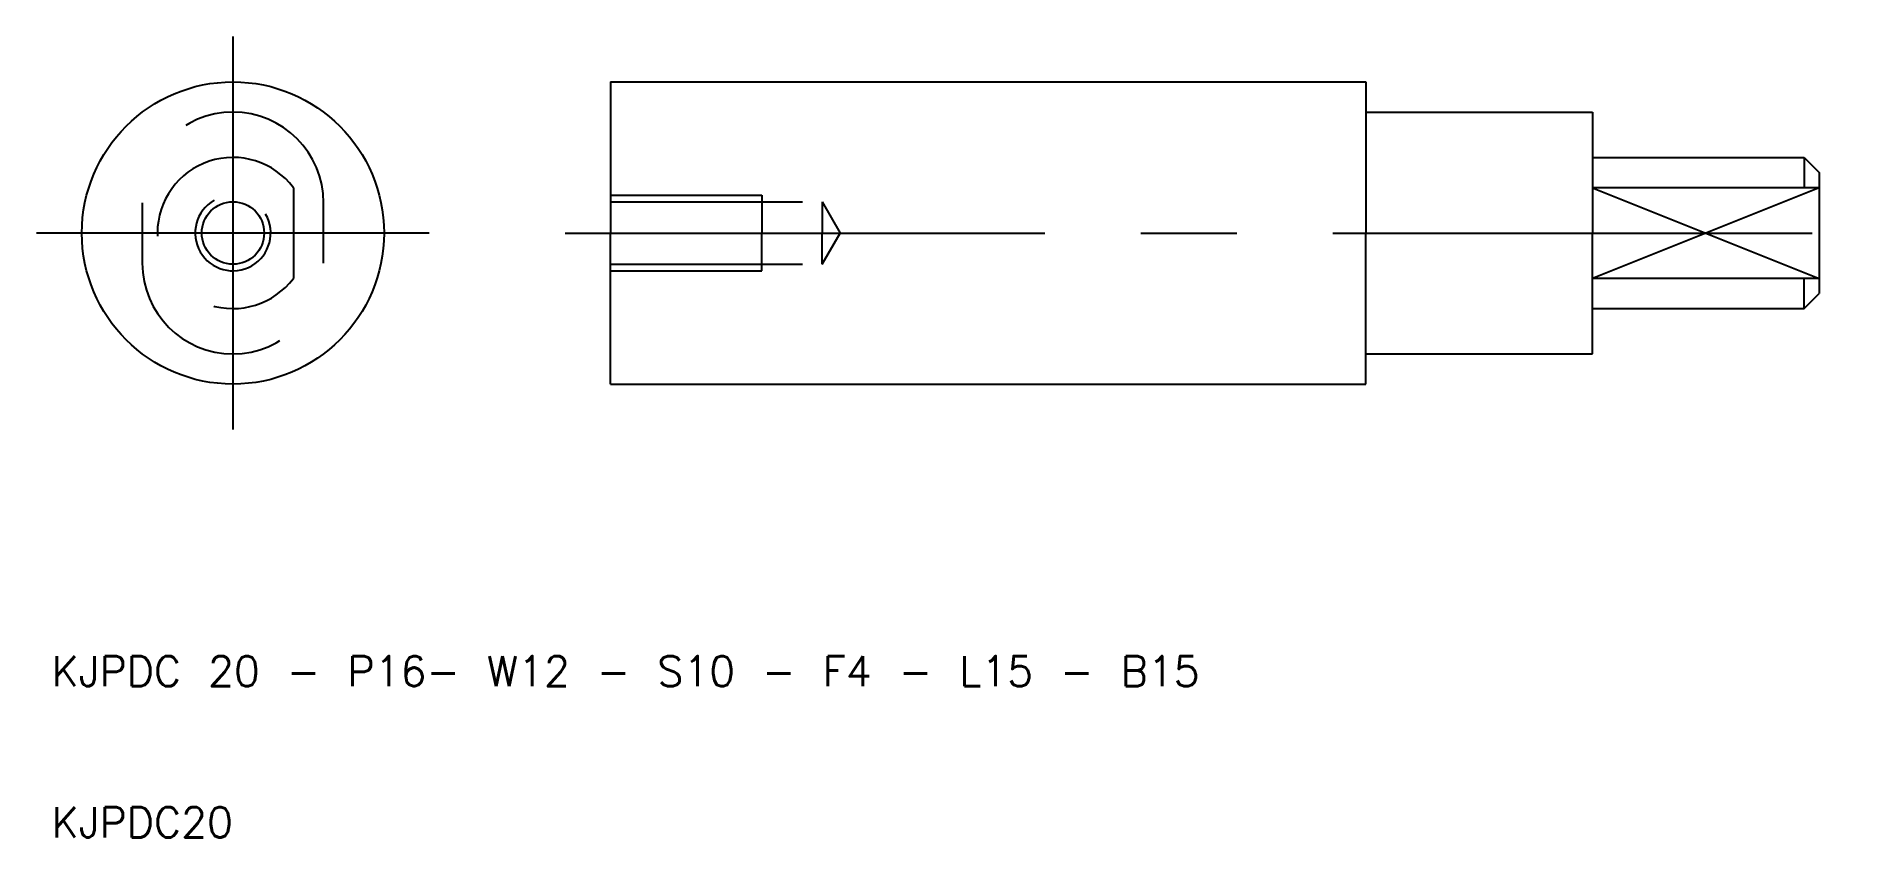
# Model space of a CAD drawing. Extents: x 9 to 130, y 10 to 63.
import ezdxf

# ---------------------------------------------------------------- set-up
doc = ezdxf.new("R2010")
doc.units = 0
doc.linetypes.add('CENTER', pattern=[50.8, 31.75, -6.35, 6.35, -6.35])
doc.linetypes.add('DASHED', pattern=[19.05, 12.7, -6.35])
doc.layers.get('0').update_dxf_attribs({"linetype": 'CONTINUOUS'})
doc.layers.add('CENTER', color=1, linetype='CENTER')
doc.styles.get("Standard").update_dxf_attribs({"font": 'txt.shx'})

msp = doc.modelspace()

# ---------------------------------------------------------------- linework, layer by layer
for p, q in [((47, 60), (97, 60)), ((47, 60), (47, 50)), ((97, 60), (97, 58)), ((97, 58), (112, 58)), ((97, 58), (97, 50)), ((112, 58), (112, 55)), ((112, 55), (112, 50)), ((112, 55), (126, 55)), ((126, 55), (127, 54)), ((126, 55), (126, 53)), ((127, 54), (127, 46)), ((127, 53), (112, 53)), ((47, 40), (47, 50)), ((97, 42), (97, 50)), ((112, 45), (112, 50)), ((127, 47), (112, 47)), ((126, 45), (126, 47)), ((126, 45), (127, 46)), ((112, 45), (126, 45)), ((112, 42), (112, 45)), ((97, 42), (112, 42)), ((97, 40), (97, 42)), ((47, 40), (97, 40))]:
    msp.add_line(p, q)
at = {"color": 3, "linetype": 'DASHED'}
for p, q in [((26, 53), (26, 47)), ((47, 52.5), (57, 52.5)), ((47, 52.066), (61, 52.066)), ((57, 52.5), (57, 50)), ((61, 52.066), (62.193, 50)), ((61, 52.066), (61, 50)), ((16, 52), (16, 48)), ((28, 48), (28, 52)), ((57, 47.5), (57, 50)), ((61, 47.934), (61, 50)), ((61, 47.934), (62.193, 50)), ((47, 47.934), (61, 47.934)), ((47, 47.5), (57, 47.5))]:
    msp.add_line(p, q, dxfattribs=at)
at = {"color": 3}
for p, q in [((127, 53), (112, 47)), ((112, 53), (127, 47))]:
    msp.add_line(p, q, dxfattribs=at)
for radius in [10, 2.066]:
    msp.add_circle((22, 50), radius)
at = {"color": 3, "linetype": 'DASHED'}
for centre, radius, start, end in [((22, 52), 6, 0, 180), ((22, 50), 5, 36.8699, 323.1301), ((22, 48), 6, 180, 0)]:
    msp.add_arc(centre, radius, start, end, dxfattribs=at)
at = {"color": 3}
msp.add_arc((22, 50), 2.5, 120, 30, dxfattribs=at)
at = {"layer": 'CENTER'}
for p, q in [((22, 63), (22, 37)), ((35, 50), (9, 50)), ((44, 50), (130, 50))]:
    msp.add_line(p, q, dxfattribs=at)

# ---------------------------------------------------------------- texts
for s, p in [('KJPDC 20 - P16- W12 - S10 - F4 - L15 - B15', (10, 20)), ('KJPDC20', (10, 10))]:
    msp.add_text(s, height=2).set_placement(p)

doc.saveas('drawing.dxf')
